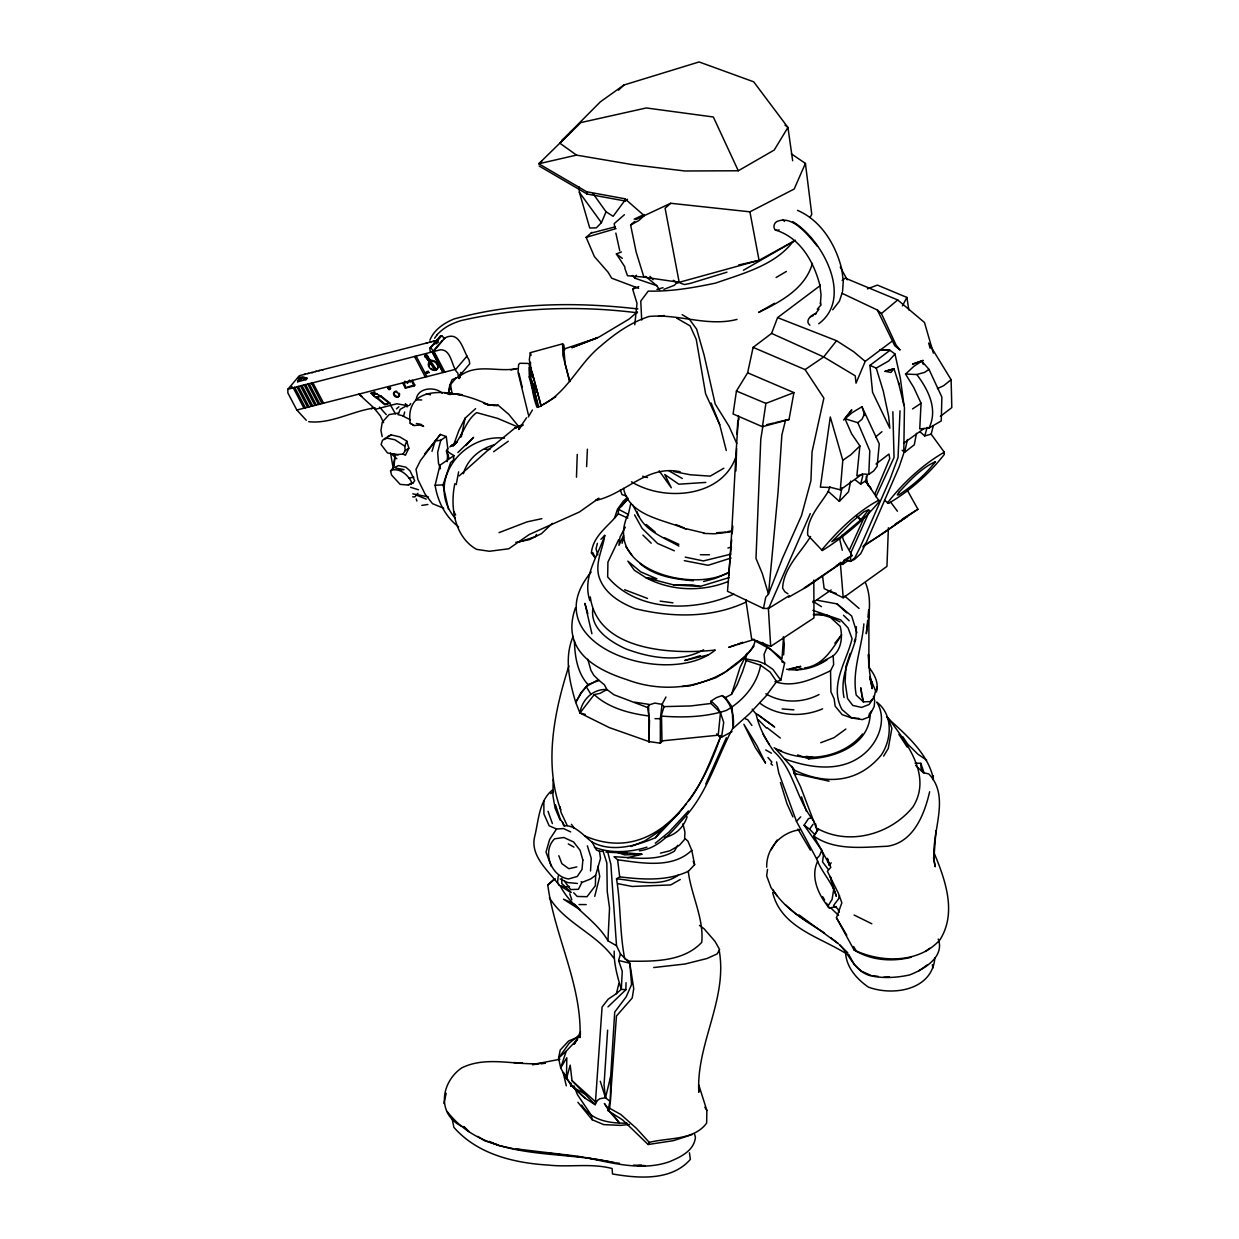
<?xml version="1.0" encoding="UTF-8"?>
<svg xmlns="http://www.w3.org/2000/svg" width="1239" height="1239" viewBox="0 0 1239 1239"><rect width="100%" height="100%" fill="white"/><g stroke="black" fill="none" stroke-linecap="round" stroke-linejoin="round"><path stroke-width="1.5" d="M944.273 452.204L944.273 454.45C929.08 473.887 909.906 490.954 888.533 503.359L887.434 502.972C902.89 483.055 922.327 464.811 944.273 452.204L931.155 434.161L933.339 425.705M537.107 407.445C531.5 393.677 531.237 377.461 529.099 363.879M607.497 851.054L610.873 864.404L616.526 945.775L620.476 953.953L629.815 963.214L631.565 984.602L626.206 996.776L614.714 1012.077L610.672 1076.366L610.424 1101.703L605.499 1097.754L600.265 1081.244M933.432 779.037C928.057 753.219 905.523 734.262 886.659 717.211M553.183 779.362L552.935 795.794L555.072 808.107L560.105 820.017M719.131 950.143C728.098 998.711 696.055 1043.935 698.811 1092.24L698.781 1084.961L706.865 1110.438L706.648 1123.107C693.716 1140.654 668.348 1137.433 649.267 1142.404L648.121 1144.511L622.69 1119.963L607.993 1110.578L609.991 1101.022M607.977 1006.889L625.881 989.698L626.036 982.697M718.93 736.477L721.578 737.174L723.7 722.414L720.463 712.688L710.969 703.473L690.773 705.936L664.042 706.617L662.06 704.387L654.827 703.071L648.586 705.084L649.143 742.347M394.823 455.813L394.141 465.972M562.645 822.247L563.699 825.778C575.361 824.647 583.507 835.891 592.087 842.04L596.439 850.031L599.475 851.27L600.512 858.41L595.649 875.323L595.37 885.715L587.007 896.711L577.235 896.447L573.719 892.777M736.616 448.472L735.904 470.959M921.073 403.279L919.741 428.88L928.987 428.075L941.268 420.904L941.872 397.13L928.987 369.361L921.77 361.107L913.933 366.279L905.539 374.054L913.809 387.59L921.073 403.279L912.539 408.932M576.476 477.201L577.25 454.403M868.942 609.789L868.849 667.558L868.431 654.455L869.623 672.297L872.225 688.652L869.793 676.99L875.508 690.727L874.192 697.232L870.165 701.599L863.382 701.863L856.226 695.11C851.704 670.593 861.988 647.842 863.846 623.883M439.86 468.621L439.984 465.183L453.939 455.611L446.427 450.965L447.759 448.177L446.257 436.546L440.31 434.409L420.455 460.567L416.025 469.349L417.868 479.493L425.256 494.407L432.504 503.654L443.717 508.284M841.931 487.887L839.361 501.392L828.302 491.387L829.898 486.726M856.397 626.733L856.01 636.707L854.291 641.585M868.802 474.398L869.778 450.748L863.831 436.717L857.822 422.685L844.967 418.705L851.812 409.784L843.589 420.036L851.905 412.804L861.957 406.733L879.256 443.918L877.15 466.344L873.65 470.975L868.802 474.398L863.691 474.041L856.861 475.853L859.897 445.963L851.627 433.836L844.967 418.705M586.62 466.607L587.394 449.199M907.444 439.52L904.625 452.281L902.1 450.222M574.416 640.671C574.757 656.02 577.25 672.916 588.045 684.625L581.587 692.446L575.732 702.42L579.945 713.029L585.304 714.392M594.797 557.565L591.406 552.904C593.063 535.527 608.519 526.389 618.276 513.767L618.524 509.26L628.173 498.713M737.05 434.254L737.701 422.065L739.11 418.797M637.466 311.81L629.056 319.089L599.242 336.915L571.798 347.663L597.353 337.891L563.869 349.073L565.139 363.801L569.832 381.55M590.523 870.971L591.235 858.333L587.363 845.85M416.289 399.856C416.846 387.792 434.843 385.995 442.215 393.197M616.526 945.775L607.946 940.773L609.542 908.001L607.234 891.507L606.847 863.01L603.145 851.317L599.475 851.27M607.621 1030.167L604.043 1085.023L605.499 1097.754L599.939 1098.683L595.479 1101.734L595.185 1104.708L585.102 1098.219L571.334 1085.596L563.807 1072.881M607.993 1110.578L609.712 1108.347L616.464 1016.011L632.215 998.014L633.733 988.629L629.815 963.214L618.602 960.473L620.476 953.953M876.469 692.059L876.809 686.762M710.969 703.473L711.124 700.995L716.405 697.634L722.151 695.59L725.419 697.572L732.141 707.051L733.054 728.439L749.533 713.664L765.795 696.287L776.59 681.574L780.802 680.226L784.643 662.989L770.379 649.221L755.201 640.966C751.531 654.966 735.935 662.261 726.008 671.693M888.394 527.752L886.954 566.393L843.232 597.787L824.152 588.571L822.541 575.918M783.621 654.935L784.333 644.373L783.373 636.769M900.025 410.806L898.058 457.454L890.02 479.183L860.129 547.359L854.802 557.844L850.419 561.406L847.027 560.477L848.545 557.426M447.759 448.177L447.264 461.62M783.466 638.023L781.995 658.761L762.248 642.452M842.551 291.506L843.279 281.315L841.916 269.947M738.568 416.041C734.123 474.32 732.605 532.956 727.479 591.266L763.472 608.442L768.598 608.442L789.274 595.665M933.509 857.837L935.275 866.789C927.918 836.464 952.605 799.093 928.847 773.972L923.07 772.547L915.621 765.423M529.022 367.704L529.409 378.003L537.943 407.089M933.958 857.403L935.956 830.78M842.799 460.288L840.336 489.823L831.075 487.485L820.357 487.159L830.285 416.97L842.799 460.288L850.806 454.775L859.897 445.963M625.881 989.698L621.297 989.341C617.518 977.122 613.863 963.896 614.188 951.118M728.625 575.794L731.676 539.554M732.156 533.823L732.807 526.203M580.425 1033.233L580.022 1037.616C582.082 984.85 554.685 936.529 547.762 884.971L555.118 878.776M541.133 406.438L530.664 367.209L529.316 359.728L530.338 352.666L562.599 343.838L562.909 355.314L569.584 381.426M867.594 620.847L866.293 633.733C868.756 617.022 872.318 599.242 865.581 583.027M867.95 617.161L868.694 609.805M530.277 368.897L530.555 362.315M592.877 608.721C589.903 628.839 609.882 641.415 625.54 648.756C650.15 658.002 679.576 663.268 703.628 649.794M591.173 572.031C531.02 644.574 668.193 689.689 715.259 650.026C672.762 654.765 597.415 651.249 590.291 596.888M876.577 690.417C878.854 681.884 873.867 673.753 868.88 667.202M648.849 741.526L609.278 727.587L579.945 713.029C581.741 699.865 593.187 688.559 606.94 689.534L614.064 694.816L647.703 707.577L649.515 720.571L648.849 741.526L660.325 743.199L662.788 740.736M766.709 867.223C766.105 848.297 781.097 832.174 799.728 829.82M868.942 717.211L869.391 713.571M453.459 459.08L453.939 455.611M767.53 869.406L766.647 875.803L771.014 887.651L777.24 896.014M427.548 372.521C432.055 371.065 422.824 374.023 427.347 372.567M762.419 426.712L765.903 403.387L793.92 392.608L789.026 419.51L762.419 426.712L733.085 413.965L736.431 391.028L747.644 372.8L753.111 347.369L771.587 333.399L777.581 317.633L820.11 285.667M395.442 455.735L393.305 465.492M461.311 436.717L465.136 418.163L475.575 408.669M558.216 875.988L557.55 882.447L559.207 885.173L570.823 892.529M916.488 433.309L914.289 444.801L904.625 452.281M448.363 394.095L449.68 385.53L452.065 379.692L458.507 376.981L469.736 363.801L469.085 360.022C462.488 349.925 459.963 329.047 443.485 338.696L444.801 338.355M449.989 388.008L450.516 384.539L456.386 377.647M460.893 372.35L459.158 378.484L459.669 375.169M600.915 539.259L604.74 535.387C602.897 549.187 595.231 561.546 598.747 575.965C603.811 592.97 619.546 602.464 635.08 608.643C671.43 617.549 711.682 618.369 746.079 602.046M762.976 425.566L760.792 439.086L755.991 558.448L762.295 573.533L768.49 594.147L765.764 597.152L763.472 608.442M870.212 712.564C870.521 744.329 835.551 757.989 808.556 758.779L797.637 754.923M461.837 1126.375C436.252 1113.861 441.084 1082.019 461.713 1067.91C487.794 1054.993 517.53 1066.562 545.067 1063.077M855.808 639.092C850.388 658.157 839.593 676.804 844.038 697.557M454.868 483.644C449.881 506.581 454.264 536.812 476.581 549.373L489.405 551.262L508.78 548.784L529.254 534.52L579.449 511.986L598.964 498.171M575.485 607.73C561.112 648.57 591.994 668.41 626.717 679.591C671.368 696.566 724.83 685.074 754.04 646.03M410.976 484.046L411.41 481.754C407.662 474.971 401.111 468.9 392.809 469.829L390.564 470.928L391.57 475.064L400.166 484.372L408.374 485.069L412.959 483.009L414.709 480.701L410.032 470.882L405.865 467.18L398.54 465.585L392.856 468.203L390.564 470.928M456.215 484.588L458.631 471.842M634.786 324.773L637.016 303.323L632.68 289.291L635.328 286.751M772.671 892.498C781.019 927.407 819.072 936.73 845.602 953.302C846.655 967.69 856.985 979.244 868.415 987.127C893.474 996.357 932.363 990.023 934.872 957.871M627.956 516.121L630.837 503.313M443.887 1103.515L446.195 1093.325M850.651 481.073L848.545 491.79L839.361 501.392M458.631 526.9C445.498 516.957 437.599 501.377 435.121 485.254L439.984 465.183M932.611 779.579L933.463 776.001M605.499 1097.754L610.672 1076.366M404.626 412.014L403.666 415.963L397.982 414.631L400.212 409.335L405.168 406.531M597.399 543.348L596.036 548.892L597.879 554.948M622.086 543.271L623.682 536.797M585.102 1098.219L573.998 1087.811L566.455 1078.72L570.203 1065.137L572.031 1080.671L595.479 1101.734L602.077 1007.059L608.194 999.161L616.372 993.663L618.881 983.503M789.026 419.51L785.541 420.207L781.871 434.92L778.061 492.053L768.49 594.147L782.444 558.355L801.494 515.61L810.926 480.717L812.056 451.786L823.873 398.122L805.071 369.594L753.111 347.369M458.507 376.981L457.872 373.202C451.321 367.178 451.894 349.259 440.31 349.816L287.851 389.263L287.866 392.949L296.849 410.032L306.312 420.3M594.735 896.37L599.738 876.469L597.802 866.371M855.204 479.865L860.656 484.139L862.824 475.683M604.74 535.387C597.848 556.357 582.005 577.405 589.872 600.636M446.257 436.546L440.805 440.217L437.646 452.312L438.513 463.401L440.449 468.683M664.042 706.617L660.341 718.697L660.325 743.199M731.537 694.336L737.143 684.733L742.533 671.631L746.203 660.526L745.553 658.885L747.04 653.387L740.086 667.31L731.537 694.336L725.419 697.572M746.203 660.526L760.591 665.219C757.153 684.331 743.137 700.964 726.364 710.427C705.688 717.211 683.107 717.753 661.518 716.096L661.967 740.876L718.233 735.192L721.578 737.174L732.001 731.614M928.987 428.075C938.217 409.195 928.274 389.805 916.798 374.519L905.539 374.054M561.84 878.312L561.778 883.484L570.947 892.173M820.698 302.889L820.388 303.973L821.039 294.897L819.831 284.769M920.035 431.853L924.712 435.942L927.159 427.424M627.383 515.858C604.013 569.398 692.369 593.171 728.671 572.279M431.993 451.352L435.168 441.038L440.31 434.409M929.653 791.736C924.418 814.348 913.639 842.257 887.527 846.237C862.979 847.244 835.101 850.899 813.822 836.124L818.36 829.046C850.124 845.927 891.027 833.986 912.988 806.868C932.735 775.289 905.957 742.022 887.604 717.226L891.879 728.269L888.27 748.433L883.655 756.084M463.355 473.67C467.552 459.22 479.741 448.859 494.036 444.894M839.515 895.642L838.431 899.049L833.537 905.508L837.657 908.698L839.283 912.183M568.902 665.947C554.267 711.387 543.642 763.844 560.74 809.841M842.241 292.59L839.423 301.17L832.701 309.796M850.217 653.387L846.005 666.241L845.091 681.806L847.553 698.548L852.757 705.425L861.601 707.423L869.128 704.495L872.519 699.57M580.564 1031.777L574.106 1044.121L577.204 1039.567L566.223 1051.137L560.694 1067.91L566.455 1078.72L566.812 1057.765L560.694 1067.91L558.557 1058.121L560.198 1050.068L568.577 1041.023L578.659 1036.749M448.456 509.167L443.051 484.914L450.531 462.689L454.295 459.297M614.498 518.227L617.456 509.322L623.341 501.114L627.6 497.288M860.656 484.139L865.442 480.98L867.563 474.583M460.614 436.871L461.806 433.325M817.229 309.254L821.132 304.794M552.625 789.893C538.717 800.859 538.655 821.147 534.551 837.115C530.184 856.319 548.908 871.404 559.207 885.173M768.598 608.442L810.291 513.627M817.74 861.151C809.888 877.15 818.84 895.797 829.402 908.063L836.387 906.561M404.781 446.195L394.885 439.768L387.079 438.172L382.541 440.155L381.085 444.569L387.466 452.916L395.799 454.636L402.985 454.094L405.184 450.593L404.781 446.195L406.733 441.053L399.779 436.902L391.23 434.904L384.152 438.885M871.327 710.954L868.926 717.04L862.344 719.611L851.797 717.985L841.931 709.482C829.03 685.182 846.64 661.75 852.076 638.658L848.065 627.941L840.661 619.872L812.908 610.362M297.623 381.782L298.785 378.84L301.573 378.127L306.048 379.614L307.179 378.298L302.688 376.811L299.915 377.523L297.623 381.782L306.048 379.614M911.037 957.313C891.987 962.006 870.847 960.488 853.996 949.895L836.449 917.758L841.854 902.813L838.292 893.087L827.389 871.265L830.858 867.285L813.822 836.124L818.36 829.046M573.115 636.443C564.024 657.677 569.351 681.202 575.732 702.42L580.781 693.081L586.217 686.623L596.95 680.412L599.01 680.381L604.369 684.78L606.94 689.534L600.017 693.36L594.224 694.614L579.945 713.029M812.397 263.334C805.396 288.532 780.477 301.867 758.593 312.414L774.561 303.276M814.503 822.185L811.406 817.833L808.478 818.592L804.126 825.189L821.782 850.279L819.583 855.545L816.609 858.828C821.411 872.055 832.453 882.447 836.294 896.277L830.254 876.469L833.708 889.571L832.081 899.39L827.59 906.747M579.047 186.826L579.387 192.339L589.733 227.991L596.315 227.883L601.426 222.664L606.041 211.792L593.047 193.609M767.003 647.455L764.06 654.393L764.974 663.918L772.919 669.37L780.802 680.226M726.364 737.732L705.75 784.008M720.819 735.517C702.389 793.657 655.477 866.65 584.591 835.845M736.4 455.178C723.622 497.35 664.754 502.26 631.518 481.832M791.334 153.837L805.412 163.409L794.168 189.04L749.92 211.823L670.702 203.273L635.855 219.613M720.742 736.756C710.752 758.593 703.504 782.212 688.357 801.23M869.732 510.654L850.837 552.842L850.419 561.406L854.585 559.347L860.64 553.771L865.937 543.271L899.127 466.917L903.773 453.257L904.455 407.492L898.492 382.495M875.896 496.762L894.047 457.516L892.854 411.751M540.715 404.208L537.649 392.933L529.409 376.95L530.261 375.061M841.978 293.271L877.367 310.029L892.436 340.926L865.209 361.385L856.025 383.161L855.22 375.804L823.703 356.94L771.587 333.399M864.512 413.718L862.003 419.278L857.822 422.685M849.443 549.899L864.497 516.802M874.796 494.16L889.788 458.492L888.936 454.078L876.019 463.975M623.682 535.248L618.942 545.315L620.011 537.091L625.308 527.164M429.871 340.152C434.068 329.76 443.934 323.1 453.954 318.996C513.442 302.393 576.801 301.898 637.853 308.929M406.733 441.053L408.855 448.208L405.416 455.224L402.985 454.094M659.675 289.926L656.747 285.667L634.895 278.217L636.397 275.197M429.267 361.695L429.298 366.248M428.105 371.019C428.415 375.68 424.156 370.151 427.765 372.087M437.228 369.145C439.458 365.195 434.75 360.177 430.614 361.045L436.469 369.857C431.946 372.428 425.426 365.226 429.608 361.478M839.02 563.528L842.505 564.411L844.766 559.889M596.873 1101.332L595.185 1104.708L572.031 1080.671M870.428 713.989L874.192 706.524L874.719 700.825L873.433 696.256M647.703 707.577L649.282 704.433L634.724 702.172M595.649 875.323L590.492 879.055L581.881 882.447L578.427 889.292L570.683 889.587L564.597 881.425M465.136 418.163L458.895 430.475L453.598 444.956M618.71 539.569L607.931 562.103L607.652 576.894C637.264 612.267 694.506 612.174 733.875 594.116M858.89 718.403L850.945 717.768L842.117 714.609L835.163 706.199L834.141 698.811L830.92 691.904L830.533 670.779L833.646 664.646L833.181 655.849C841.637 648.895 842.706 636.428 840.228 626.407L830.331 617.316L819.056 614.002L813.45 614.59M687.118 816.764C683.634 827.513 675.503 835.086 664.522 837.533M902.41 305.909L906.871 297.422L877.367 285.094L867.439 288.888M665.978 696.999L662.06 704.387L660.341 718.697L654.997 718.666M449.834 446.938L451.848 445.297L452.963 446.086C462.921 436.593 465.105 420.966 476.628 412.618L497.66 418.395L516.709 426.479M810.027 217.553L811.762 214.332L805.412 163.409M312.182 383.563L312.77 382.526L323.596 403.171L322.558 403.341M677.702 845.292L674.357 851.208C656.128 861.941 634.074 857.543 614.002 856.722L617.595 859.773C641.787 863.01 672.591 868.988 691.765 850.264L687.939 841.173L685.229 838.757M733.318 727.231C716.731 757.741 707.81 792.805 683.355 818.855C671.244 832.407 658.699 848.452 639.37 850.821M528.325 417.016L532.414 410.001M412.695 496.854L414.864 496.916L417.915 493.308M536.549 534.458L535.155 536.735L518.165 542.326M777.101 840.057L771.107 849.846M459.158 378.484L460.134 377.337M434.548 340.988L432.953 341.406M519.404 427.347L508.733 414.306L497.846 404.983L488.6 404.673L483.597 403.171L488.042 404.735C465.446 392.809 403.899 377.957 410.202 423.242L413.996 425.504L419.975 425.116L423.599 426.386L420.904 424.311L416.397 423.49M570.683 831.911L563.559 828.581L556.512 828.999L549.636 839.438L545.996 852.107L551.37 866.479M810.569 536.518C800.518 553.043 783.637 567.756 782.63 588.138L784.798 591.731L787.958 593.791M574.106 1044.121L577.839 1038.623M793.363 241.109C775.397 265.254 742.873 273.463 715.631 283.081C693.53 287.711 670.934 291.707 648.26 291.088L640.764 301.092L641.709 320.018M828.302 491.387C820.141 504.908 806.45 518.32 807.704 535.093L822.309 550.581C843.372 537.339 863.459 520.783 879.365 501.408L865.844 481.135M529.409 376.95L532.073 371.901L537.649 392.933M438.064 340.09L300.272 375.448L298.398 377.028L298.522 378.36M814.766 834.528L809.578 829.185L813.063 824.229M821.643 550.054C837.92 530.772 856.691 511.986 879.024 500.06M434.61 338.247L437.336 334.468M526.56 417.76L518.63 429.53L522.626 424.528L514.82 428.152L489.095 449.215L459.297 475.838M624.611 200.749L613.119 216.298L606.041 211.792M860.594 520.101L868.74 509.647L863.908 511.8L851.27 522.378L831.818 541.644L839.562 537.587L860.594 520.101L856.799 516.353M819.025 309.115L814.999 314.489L816.145 313.452C811.607 314.458 804.343 320.901 809.903 325.191M592.087 842.04C611.508 852.742 636.335 845.912 655.57 837.657L661.471 829.975L679.142 812.923L686.05 804.157M865.209 361.385L853.671 351.706L836.557 340.71L823.703 356.94L805.071 369.594M829.356 865.147L831.199 862.809M621.374 506.534L627.135 499.271M834.854 643.211L841.622 634.848C832.376 649.05 822.99 665.653 804.436 667.976M424.574 453.97L435.168 441.038L440.805 440.217M456.463 442.509L454.883 442.71L456.866 442.06L453.551 445.421L451.848 445.297L456.866 442.06L453.551 445.421L454.496 444.445M287.851 389.263L299.064 376.083M322.899 370.074L322.357 369.78M376.129 397.549L380.9 395.938L389.929 403.047L384.756 404.75L371.034 393.274L374.24 392.066M380.9 395.938L375.99 397.704L372.521 394.792L376.888 393.553M371.53 408.839L372.505 407.693M429.763 348.36L434.331 343.002L436.577 343.683L437.987 342.01L437.181 340.973L429.763 348.36L430.475 352.341M435.741 341.345L440.263 336.032L441.704 335.661L444.538 338.433L433.325 351.597L431.203 347.989M437.181 340.973L441.704 335.661M432.969 351.365L442.354 340.369M444.073 371.669L442.881 372.366L432.597 352.774L433.789 352.077L443.655 372.165L433.789 352.077M405.37 388.148L406.067 387.327L403.635 382.696L412.37 380.466L414.802 385.097L414.089 385.918L405.37 388.148L402.938 383.532L412.37 380.466M467.01 356.089L455.797 369.253L296.849 410.032M542.93 404.657C567.849 391.756 579.016 363.414 600.559 346.161C614.916 333.616 630.728 322.512 648.973 316.487C678.368 313.575 707.577 327.065 737.019 319.399M869.917 365.397L890.005 350.312L880.108 349.677L890.005 350.312L894.992 353.998L888.735 360.936L876.236 368.091L869.917 365.397L872.581 392.345L889.834 428.198L888.626 416.227L883.283 391.09L876.236 368.091M688.435 810.972L668.89 832.174L655.307 843.201M677.47 281.95L674.388 285.28L663.872 289.368M862.53 733.984C841.792 759.321 801.772 764.122 774.127 747.706M465.926 445.529L473.53 437.367L457.872 452.545M569.568 132.805L559.827 143.166L576.507 155.107L633.284 164.772L684.826 170.982L738.289 170.765L774.22 150.043L787.942 127.447L753.684 81.805L699.09 61.95L623.914 85.026L600.373 101.83L569.568 132.805L572.372 130.358M691.765 850.264L694.63 864.652L688.481 871.203C667.093 881.394 642.592 879.566 619.717 876.871L616.526 878.776C620.894 905.074 619.546 932.363 624.719 958.723L629.257 961.17C654.006 961.433 683.417 961.774 701.739 942.368C704.139 918.579 691.099 894.961 688.249 871.218M816.609 858.828L796.46 821.349L800.735 816.857M655.57 837.657L679.142 812.923M437.088 334.762C443.841 327.359 451.6 323.58 460.862 320.638C518.599 307.349 578.752 305.429 637.466 312.817M453.551 445.421L456.866 442.06M496.839 405.989L497.846 404.983M567.865 134.617L561.871 140.534L568.747 134.54M410.713 403.573L409.536 405.292M618.478 90.199L623.914 85.026M552.362 523.323L541.505 533.637L529.301 539.693L515.734 542.357M388.705 387.157C387.079 389.851 392.794 389.495 389.82 387.188M566.223 1051.137L558.557 1058.121L569.228 1043.176L578.675 1035.68M547.762 884.971L554.53 878.823M451.011 446.148L454.279 444.058M670.702 203.273L665.095 208.245L679.189 282.306L759.058 260.314L795.469 240.273M616.372 993.663L621.297 989.341L622.272 971.345L618.602 960.473M541.877 161.055L538.779 163.765L586.713 191.766L624.967 198.782L644.249 215.679L638.643 220.65L630.62 225.002L636.149 252.044L643.908 277.118L679.189 282.306M539.166 166.026L587.1 194.027L625.432 201.043L627.492 199.231M638.612 288.331L611.71 278.202L608.039 272.177L594.395 256.612L586.14 237.346L591.901 232.328M624.394 214.719L614.188 223.624L614.978 228.363M630.62 225.002L634.647 221.487M396.495 408.855L398.912 406.748M875.663 436.933L881.936 431.699M933.37 353.1L924.48 322.496L897.717 299.946L881.409 313.56L896.091 345.077L900.103 350.018L894.697 345.681L892.436 340.926M863.537 545.749L866.479 543.348M831.168 589.981L812.877 602.526M930.148 348.329L928.692 343.048L951.118 379.707L943.684 385.67L937.489 388.597M291.165 387.172L292.048 386.475M550.736 793.641L553.446 791.489M940.339 416.381L951.815 407.6L951.118 379.707M842.148 280.432L845.23 278.125L897.717 299.946M925.502 951.49L929.823 948.269M923.984 428.57L903.556 443.299M862.313 474.01L840.336 489.823M845.881 729.043L833.986 737.701L820.729 742.719M493.633 451.708L508.269 441.223M918.827 970.865L927.717 964.654M882.199 533.994L907.211 516.524L895.239 524.066M928.987 369.361L924.619 372.366L916.798 374.519M842.505 564.411L848.142 560.555M597.833 498.945L595.572 500.479C625.277 494.206 647.254 464.47 680.18 471.78M745.785 599.583L751.639 638.859L770.689 646.386L813.977 617.92L813.822 580.038M661.471 829.975L644.791 840.894L630.93 846.516M405.184 450.593L408.855 448.208M907.165 489.994L917.898 509.229L862.793 546.879M902.24 519.11L917.898 509.229M880.79 534.969L868.431 542.605M804.157 587.998L840.894 563.11L836.34 565.573M841.978 535.325L843.62 540.545L852.107 555.583L807.27 586.62L788.577 597.198M436.562 340.477L438.327 339.656M460.536 375.618C477.092 363.182 498.403 372.552 517.066 368.572L510.84 369.95M678.43 875.09C660.557 887.898 636.722 880.883 616.526 878.776M539.786 406.547L555.738 396.867M844.131 560.105L852.107 555.583M724.552 672.56L715.863 677.733L692.524 685.322M776.125 277.474L786.393 271.434M818.716 323.766C854.26 297.53 821.364 238.229 792.619 221.58M723.87 468.218L710.21 476.132L690.386 474.785L673.753 471.579M743.431 270.241L793.75 241.342M827.141 659.737C815.339 667.744 800.719 671.538 786.533 669.246M680.273 879.504L670.733 884.94L632.138 886.458L617.92 883.67M810.461 316.781L813.373 315.527M820.172 662.88L833.181 655.849M588.045 684.625L599.01 680.381L593.76 675.286L590.833 670.113L587.813 659.225M430.94 341.918L429.53 342.289M634.12 219.179L644.032 214.533M387.559 436.624L391.23 434.904M830.533 670.779C813.326 678.755 794.245 688.249 774.979 681.651M632.68 289.291L638.751 286.565M427.517 342.8L426.123 343.157M425.426 354.974C423.599 357.188 428.849 356.832 425.891 354.989M436.887 369.361L434.734 369.919M728.749 572.728L715.337 578.396L703.597 581.494M729.167 577.575L700.159 586.434L673.939 584.978L646.092 577.792L634.337 570.25L627.817 561.128L640.764 571.876L656.887 578.814L646.092 577.792C671.213 591.158 702.141 592.103 728.408 581.416M305.29 374.163L304.004 374.488M656.933 289.43L663.035 287.68M754.427 639.37L728.749 647.3L735.548 644.899M624.983 267.082L616.372 253.902L621.451 251.951M499.038 532.631L527.055 521.867L541.846 518.676M737.251 644.295L742.672 642.298M819.041 694.552C802.33 703.225 782.212 703.396 765.857 693.84M408.374 484.635L412.959 483.009M522.904 425.302L514.82 428.152L522.734 425.008M865.256 543.983L867.083 543.394M692.229 1134.537L673.458 1140.654L648.121 1144.511M700.283 655.648L684.811 660.495L707.825 654.997M727.913 548.025L731.475 546.926M822.572 708.832C802.609 717.474 777.891 716.467 760.188 703.411M586.14 237.346L616.031 228.596M885.08 371.328L894 368.726L890.949 372.443L885.08 371.328L894 368.726L898.848 383.92M808.556 758.779L813.109 757.447L806.233 756.332M779.099 229.865C773.229 232.607 772.377 224.073 776.621 221.688C792.387 214.13 808.262 235.518 817.477 246.344M646.975 847.135C630.264 852.37 610.75 853.702 594.441 847.275M726.937 272.177L690.479 283.344L684.486 284.552L679.901 282.926M924.712 435.942L931.155 434.161M796.166 669.974L801.757 668.425M731.134 557.999L708.135 565.294L684.3 560.663M795.097 667.898L800.58 666.458L789.258 668.936M788.778 669.571L800.58 666.458M591.204 233.087L615.318 226.814M433.418 341.468L434.239 341.252M436.98 340.508L437.77 340.322M312.77 372.691L311.438 372.583M436.097 342.506L437.987 342.01M300.101 380.125L301.573 379.738M305.166 378.824L307.179 378.298M371.034 393.274L375.2 392.205M372.521 394.792L376.749 393.708L380.342 396.588M407.817 386.878L414.802 385.097M389.929 403.047L385.174 404.255L376.548 397.053M375.138 407.91C353.038 410.605 331.278 424.203 308.712 421.709M660.433 853.144L669.912 850.79L679.483 845.23L684.578 839.423L684.935 832.221L682.937 823.749M730.793 554.174L703.396 560.926L685.229 557.132M727.851 531.67L731.568 530.772M627.6 857.713L641.848 854.26L616.062 851.905L624.657 854.864L641.848 854.26M766.538 424.714L773.663 422.995M775.366 422.607L785.541 420.207M559.935 1059.252L532.491 1064.611L537.865 1064.053M576.507 155.107L538.779 163.765L580.874 122.568L646.34 107.963L713.339 116.993L738.289 170.765M738.63 265.007L759.058 260.314L749.92 211.823M315.109 371.638L316.487 371.282M576.847 866.897L568.871 868.709L561.856 863.66L558.82 855.7M318.686 370.724L320.08 370.368M307.644 373.558L308.619 373.373M408.994 478.099L413.857 477.201M421.818 505.388L427.873 504.49M658.467 316.332L664.336 315.527M398.881 470.247L404.022 469.612L395.659 468.079M569.475 886.458L565.418 886.954L560.245 885.823C571.272 908.017 595.634 919.353 607.946 940.773M730.251 531.965L714.284 533.792L703.551 533.389M653.743 967.535L684.981 964.019L707.02 958.506L717.164 953.906L719.611 949.539L714.949 941.284L704.046 928.739L699.477 925.378M629.505 1124.439L620.693 1125.384L603.749 1124.625L592.18 1119.715L577.885 1102.307M541.443 1063.666L545.021 1063.294M429.221 372.707L427.966 372.025M637.822 1165.558L641.384 1165.202M591.406 552.904L592.862 552.749L594.844 557.039M681.992 686.545L690.727 685.771M705.796 482.42L678.833 484.201L664.739 474.506L671.306 487.779L659.179 470.774M716.87 532.739L726.008 532.12M883.887 977.215L889.494 976.936M448.053 393.692L451.616 393.522M435.121 485.254L443.051 484.914M504.521 438.172C462.364 433.449 424.652 482.513 455.286 518.336M531.206 385.716L533.405 385.685L536.673 389.65M673.939 584.978L692.105 584.854L700.159 586.434M700.376 554.731L709.451 554.762M579.016 904.547L586.202 904.594M484.511 449.292L489.963 449.401M415.654 399.825L421.74 399.965M813.388 614.792L826.785 615.117L839.996 621.916M915.063 763.116L920.825 763.332L924.186 773.151M633.532 1165.125L645.349 1165.667M410.202 423.242L413.996 425.504M605.964 852.107L627.197 853.206M513.86 1062.582L522.44 1063.047M626.934 1123.138C609.789 1123.448 591.653 1120.815 581.664 1105.064M398.633 413.052L389.108 414.585L382.232 422.267L380.946 430.413L382.17 436.655M412.788 493.85L428.322 496.87M528.557 363.43L519.745 363.275L518.599 364.684L518.041 372.397L528.433 414.864M782.119 708.956L793.889 709.854M643.908 277.118L627.492 275.724L624.797 268.151M577.42 883.469L567.71 882.555L560.136 878.947M693.453 580.766C674.558 579.124 654.533 576.243 639.711 563.311M648.756 715.956C629.505 713.478 608.721 708.058 594.224 694.614M573.13 1156.126L544.85 1152.688M576.909 1156.591L582.593 1157.272M516.663 1149.219L520.426 1149.684M612.128 1162.368C557.147 1149.544 486.462 1161.795 447.248 1111.615M615.798 1162.832L619.469 1163.282M515.192 1148.801L577.823 1156.25L614.358 1162.445M660.124 601.116L672.932 602.851M321.939 403.496L311.361 382.897L311.562 383.718M872.829 975.682L878.358 976.44M487.035 404.425L495.213 405.726M391.168 453.675L398.184 454.837M816.935 600.203L837.037 603.889L851.673 616L856.877 632.757M829.077 781.174L794.06 773.368L792.774 768.025L794.571 770.224C825.84 785.123 858.131 783.218 881.363 754.938C891.925 738.955 893.195 714.655 876.763 702.095C887.713 719.766 878.126 742.997 862.84 754.876C840.305 772.826 809.671 767.948 784.519 758.841L776.048 749.332L781.437 750.726M755.201 640.966L758.02 641.523M586.372 1157.737C613.444 1163.266 642.158 1171.149 669.261 1161.795C680.35 1157.164 694.01 1150.907 695.435 1137.356L694.614 1134.212M512.946 1148.584L498.155 1145.394L489.39 1141.351M426.278 393.801L430.506 394.761M685.988 528.697L704.108 533.033M642.654 476.241L647.455 477.526M626.407 495.91L622.024 494.655L620.305 490.071M497.675 1144.774L484.542 1140.701L477.805 1136.426M426.231 499.116L416.769 495.228M647.501 598.452L624.657 589.733M828.055 590.864L836.418 593.496M410.558 487.268L418.488 489.777M686.406 529.378C664.878 519.637 628.932 516.353 623.573 488.398M797.529 210.367C821.225 220.511 835.938 245.09 841.792 269.359M775.304 229.974C800.038 237.532 813.589 261.073 819.939 285.357M745.382 718.806L747.706 719.689L751.903 725.45M836.557 340.71L777.581 317.633M618.276 513.767L627.817 518.134M764.974 663.918L757.943 661.177L745.553 658.885M410.45 419.835L403.062 416.118M433.48 369.718L431.064 368.417M675.844 524.515L684.3 528M853.996 949.895C880.883 962.935 919.121 963.57 939.998 939.72C957.267 912.369 945.001 878.931 933.679 851.921M571.907 902.704L563.528 899.22L579.991 909.689L574.369 904.083M736.431 391.028L765.903 403.387M781.809 661.765L784.643 662.989M747.644 372.8L793.92 392.608M674.372 550.797L657.568 543.456L642.065 528.341L634.585 514.851M556.512 828.999L549.171 825.794L543.906 813.884L543.844 800.75M870.986 975.418L861.306 971.159L854.507 964.887L848.638 954.34M664.429 537.68L678.833 544.308M854.105 915.017L871.807 923.767M618.524 509.26L627.786 514.185M405.742 404.425L408.343 405.803L396.79 403.775L375.402 409.257L358.876 394.126L361.881 396.341M678.926 546.12C663.376 537.184 642.995 530.369 637.001 511.645M609.712 1108.347L620.816 1114.481L636.443 1128.357L649.267 1142.404M568.298 843.945L573.936 847.089M765.717 749.936L771.401 753.173M669.246 471.052L682.317 478.502M573.998 1087.811L584.25 1093.65M676.757 318.175L690.108 325.903L696.241 339.347L705.611 393.801L719.689 424.605L726.271 450.516M682.178 314.66L689.054 318.795L696.659 329.187L704.124 355.159L715.197 403.991L729.059 426.309L736.771 443.454M673.304 280.293L678.058 283.173M812.846 601.178L821.411 606.645M824.539 932.998C805.52 920.949 785.232 909.209 772.826 889.726M926.602 760.096L917.712 754.04L907.707 744.05L902.627 736.586M808.401 922.466L795.779 913.809L785.433 904.826M760.591 665.219L770.116 672.096L776.59 681.574M804.126 825.189L809.578 829.185M758.671 715.228L774.669 727.045L754.938 712.719L752.212 709.126M389.511 403.527L378.685 394.993M616.372 253.902L622.319 258.362M884.6 500.324L888.533 503.359M772.594 765.175L770.968 763.921L771.789 761.954L767.948 757.494M784.968 125.154L787.942 127.447L792.666 160.76M767.034 727.649L780.322 738.01M830.641 937.598L838.199 943.576L799.047 914.94M783.141 219.783L784.488 221.44M645.612 276.421L656.747 285.667M716.669 733.875L718.233 735.192L720.463 712.688L717.35 707.035L711.124 700.995M371.452 392.778L373.078 394.141M646.278 524.5L655.137 532.011M856.954 516.136L860.997 519.575M581.091 881.765L581.881 882.447M562.599 343.838L563.791 344.86L564.55 350.141M844.781 596.114L859.076 608.457M881.409 313.56L877.367 310.029M392.515 454.976L396.852 458.755M837.037 603.889L846.81 612.902M830.502 907.722L838.555 915.342M843.48 615.256L849.18 620.77M847.801 952.822L839.221 944.459C850.078 955.13 854.817 972.15 871.358 975.96C883.98 978.485 896.943 977.679 909.472 974.985C923.628 969.595 944.985 957.019 938.248 939.023M642.933 535.093L651.218 543.209M463.758 1126.499L469.039 1131.672L464.284 1126.994M758.299 719.751L766.399 727.974M794.571 770.224L784.519 758.841M613.615 957.917C596.129 933.571 565.247 923.241 549.357 897.702M632.355 275.445L634.895 278.217M722.151 695.59C730.855 702.978 734.092 714.191 733.411 725.311M390.347 404.719L395.427 413.857M379.552 407.104L386.274 414.647M649.995 276.359L652.999 279.751M374.658 408.901L380.311 415.777L383.579 422.685M608.938 1109.401L604.353 1103.484L609.48 1111.522L619.237 1122.704L612.36 1113.83M756.146 714.345C759.135 728.005 765.996 740.241 773.941 751.531C793.13 768.784 796.305 797.653 811.406 817.833M869.871 679.204L872.008 682.023M828.008 869.112L822.541 861.895L823.408 855.591L821.782 850.279M865.875 481.739L871.249 488.894L865.442 480.98M890.795 502.306L897.454 511.227M571.427 824.322L574.369 828.349M579.387 192.339L601.426 222.664M625.819 546.693L631.844 555.134M430.893 363.399L435.462 370.291L425.364 356.662L436.469 369.857C440.681 366.79 436.531 360.472 432.194 360.425C427.238 360.425 424.094 347.509 430.026 360.983M898.864 734.355L907.18 747.04M590.802 694.057L586.217 686.623M564.659 825.902L560.322 819.149L555.444 804.808M704.821 1107.201L706.865 1110.438M840.259 267.02L847.213 279.766M638.813 516.508L632.897 505.218M563.869 349.073L564.504 350.11M763.085 734.34L769.373 744.701M853.594 946.534L856.521 951.397M533.064 377.864L531.082 374.534L531.004 367.751M836.449 917.758L846.764 935.197M797.931 829.077L810.352 850.14M822.727 896.726L824.632 899.963M826.537 903.2L829.402 908.063M433.975 351.442L444.816 372.072M433.015 352.279L443.299 371.87M432.272 351.876L443.097 372.505M416.103 356.027L426.944 376.656M414.507 356.429L425.333 377.074M411.673 381.287L414.089 385.918M405.385 403.744L407.073 406.965M309.053 383.486L319.894 404.115M307.659 383.842L318.5 404.487M305.46 384.4L316.286 405.045M304.097 384.756L314.923 405.401M301.882 385.329L312.724 405.958M300.411 385.701L311.237 406.346M298.212 386.274L309.038 406.903M296.818 386.63L307.644 407.259M294.603 387.188L305.444 407.832M293.132 387.575L303.958 408.204M453.954 511.707L455.642 514.975M791.783 766.213L795.903 774.685M794.06 773.368L800.564 786.796L817.043 829.975L815.541 823.641M921.77 361.107L923.349 364.452M923.07 772.547L921.057 768.288L920.825 763.332M567.23 825.546L561.019 812.366L559.997 806.821M792.929 816.904L786.966 803.677L780.431 782.475M693.205 861.337L694.63 864.652M711.109 403L719.689 424.605M573.905 1085.798L577.405 1094.595L591.189 1115.007L592.18 1119.715M806.512 811.437L801.509 796.909M829.743 864.884L827.296 858.286L829.294 865.426M548.041 811.297L552.393 823.579M796.46 821.349L778.804 773.043L776.574 761.923M569.77 893.83L571.814 899.808M861.957 406.733L864.745 415.545M522.269 387.327L518.893 373.094M452.065 393.615L450.516 384.539L448.89 390.734L449.958 394.761M416.227 498.945L416.877 501.036M446.427 450.965L448.58 458.074L448.301 454.775M434.331 343.002L434.672 344.163M531.825 380.373L538.733 407.213M587.828 613.63L584.916 603.378L591.901 633.779M530.338 352.666L531.082 355.345M570.157 1082.855L571.055 1086.371L570.606 1082.669M861.755 695.218L863.382 701.863L860.764 687.784L861.508 693.36M619.717 250.665L615.845 233.071M563.141 1072.494L566.285 1085.767M839.577 538.686L842.288 550.255M894.992 353.998L900.35 378.282L903.928 404.812M533.405 385.685L537.107 403.372M906.871 297.422L908.837 309.905M624.967 198.782L625.432 201.043M452.034 1118.275L453.877 1127.335C477.433 1154.221 513.984 1163.018 548.304 1165.078C569.537 1167.448 591.266 1162.987 612.097 1168.516L612.5 1173.968C638.41 1178.428 671.337 1181.139 690.355 1159.41L689.442 1152.766M390.533 452.947L393.352 469.318M866.262 476.303L867.734 484.883M617.595 859.773L619.717 876.871M932.394 964.685L932.781 968.108M768.335 607.544L770.689 646.386M840.29 562.305L843.232 597.787M409.443 380.125A3.252 2.447 40.4 0 1 410.264 382.201M399.221 393.305A3.252 2.447 40.4 0 1 399.593 394.714L399.237 395.907A2.912 2.199 40.4 0 1 396.852 396.511L395.473 395.768A3.252 2.447 40.4 0 1 394.079 393.119L394.451 391.942A2.912 2.199 40.4 0 1 396.836 391.323M407.631 383.44A3.221 2.432 40.4 0 0 406.624 382.201L405.246 381.457A2.896 2.184 40.4 0 0 404.534 381.349M582.857 860.036L582.02 869.437L577.25 876.453L568.624 878.962C551.154 876.701 541.613 851.332 554.638 838.803L563.822 837.502L573.611 841.978L580.131 850.388L582.857 860.036M387.993 388.055C389.185 392.593 391.632 386.165 387.993 388.055M393.615 393.135L393.522 393.785A3.252 2.447 40.4 0 0 394.916 396.434L396.294 397.177A2.912 2.199 40.4 0 0 398.679 396.557L399.035 395.365A3.252 2.447 40.4 0 0 397.642 392.732L396.263 391.989A2.912 2.199 40.4 0 0 393.894 392.593L393.615 393.135M424.59 355.872C425.519 359.496 427.532 354.369 424.59 355.872M450.454 388.411L448.89 390.734L450.454 388.411M898.848 492.348L897.299 494.919L898.848 494.857C912.601 485.812 925.347 474.723 935.46 461.667C920.871 468.28 909.674 480.794 898.848 492.348M923.04 360.456L912.709 364.08L923.04 360.456M459.22 394.467L445.033 393.181L462.472 394.776L459.22 394.467M765.454 762.992L755.387 747.613L743.88 724.273L756.967 745.754L765.454 762.992M587.178 194.027L586.713 191.766L587.1 194.027"/></g></svg>
